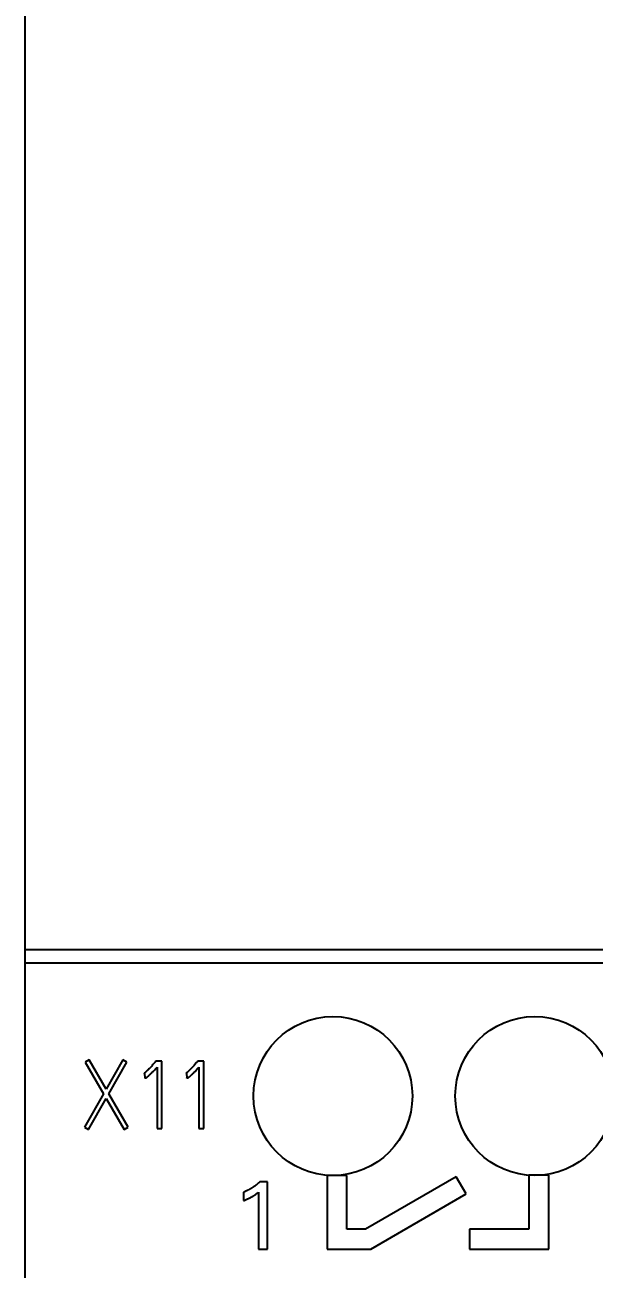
# Model space of a CAD drawing. Extents: x 0 to 420, y 0 to 297.
# Drawn here: x 109.72 to 124.05, y 155.46 to 186.75 of the extents above; entities that cross this region are included whole.
import ezdxf
from ezdxf.enums import TextEntityAlignment as Align

# ---------------------------------------------------------------- set-up
doc = ezdxf.new("R2010")
doc.units = 0
doc.header["$LTSCALE"] = 23.1
for name, color, linetype in [('10000_FRONT', 7, 'CONTINUOUS'), ('10100_DIM_FRONT', 7, 'CONTINUOUS'), ('10500_FRONT_LABELING', 7, 'CONTINUOUS')]:
    doc.layers.add(name, color=color, linetype=linetype)
doc.dimstyles.get("Standard").update_dxf_attribs({"dimtxt": 2.5, "dimasz": 2.5, "dimexe": 1.25, "dimexo": 0.625, "dimtad": 1, "dimcen": 2.5, "dimazin": 3, "dimtfac": 1, "dimtmove": 0, "dimatfit": 3})

# ---------------------------------------------------------------- blocks, each defined once
blk = doc.blocks.new('*D1')
at = {"layer": '10100_DIM_FRONT', "linetype": 'CONTINUOUS'}
for p, q in [((109.715618, 185.641363), (109.715618, 128.698883)), ((145.215618, 185.641363), (145.215618, 128.698883)), ((109.715618, 130.698883), (127.465618, 130.698883)), ((145.215618, 130.698883), (127.465618, 130.698883))]:
    blk.add_line(p, q, dxfattribs=at)
for points in [[(113.215618, 131.198883), (109.715618, 130.698883), (113.215618, 130.198883)], [(141.715618, 130.198883), (145.215618, 130.698883), (141.715618, 131.198883)]]:
    blk.add_solid(points, dxfattribs=at)
blk.add_text('35,5', height=3.5, dxfattribs=at).set_placement((123.63496, 131.573883), (133.13496, 131.573883), align=Align.FIT)

msp = doc.modelspace()

# ---------------------------------------------------------------- linework, layer by layer
at = {"layer": '10000_FRONT', "color": 7, "linetype": 'CONTINUOUS'}
for p, q in [((109.716, 230.642), (109.716, 140.642)), ((109.716, 163.495), (145.216, 163.495)), ((109.716, 163.162), (145.216, 163.162)), ((117.327, 157.814), (117.327, 155.96)), ((117.824, 157.814), (117.327, 157.814)), ((117.824, 156.461), (117.824, 157.814)), ((120.574, 157.779), (118.29, 156.461)), ((120.824, 157.346), (120.574, 157.779)), ((122.405, 157.82), (122.405, 156.46)), ((122.905, 157.82), (122.405, 157.82)), ((122.905, 155.96), (122.905, 157.82)), ((118.422, 155.96), (120.824, 157.346)), ((118.29, 156.461), (117.824, 156.461)), ((120.905, 156.46), (120.905, 155.96)), ((122.405, 156.46), (120.905, 156.46)), ((117.327, 155.96), (118.422, 155.96)), ((120.905, 155.96), (122.905, 155.96))]:
    msp.add_line(p, q, dxfattribs=at)
for centre in [(117.471, 159.811), (122.551, 159.811)]:
    msp.add_circle(centre, 2, dxfattribs=at)
at = {"layer": '10500_FRONT_LABELING', "color": 7, "linetype": 'CONTINUOUS'}
for p, q in [((111.336, 160.718), (111.234, 160.659)), ((111.234, 160.659), (111.694, 159.865)), ((111.76, 159.983), (111.336, 160.718)), ((112.178, 160.718), (111.76, 159.983)), ((111.831, 159.862), (112.284, 160.659)), ((112.284, 160.659), (112.178, 160.718)), ((112.908, 160.565), (112.892, 160.548)), ((112.924, 160.582), (112.908, 160.565)), ((112.94, 160.6), (112.924, 160.582)), ((113.015, 160.683), (112.998, 160.664)), ((113.163, 160.683), (113.015, 160.683)), ((113.163, 158.99), (113.163, 160.683)), ((113.962, 160.565), (113.945, 160.548)), ((113.978, 160.582), (113.962, 160.565)), ((113.994, 160.6), (113.978, 160.582)), ((114.069, 160.683), (114.052, 160.664)), ((114.217, 160.683), (114.069, 160.683)), ((114.217, 158.99), (114.217, 160.683)), ((112.715, 160.379), (112.729, 160.383)), ((112.729, 160.383), (112.736, 160.263)), ((112.832, 160.485), (112.821, 160.474)), ((112.843, 160.496), (112.832, 160.485)), ((112.859, 160.513), (112.843, 160.496)), ((112.856, 160.341), (112.864, 160.349)), ((112.875, 160.531), (112.859, 160.513)), ((112.864, 160.349), (112.872, 160.356)), ((112.872, 160.356), (112.88, 160.364)), ((112.892, 160.548), (112.875, 160.531)), ((112.88, 160.364), (112.887, 160.372)), ((112.887, 160.372), (112.899, 160.384)), ((112.899, 160.384), (112.911, 160.396)), ((112.911, 160.396), (112.923, 160.407)), ((112.923, 160.407), (112.938, 160.423)), ((112.938, 160.423), (112.954, 160.439)), ((112.954, 160.439), (112.977, 160.464)), ((112.977, 160.464), (113.004, 160.492)), ((113.004, 160.492), (113.045, 160.537)), ((113.045, 160.537), (113.045, 158.99)), ((113.769, 160.379), (113.783, 160.383)), ((113.783, 160.383), (113.79, 160.263)), ((113.886, 160.485), (113.875, 160.474)), ((113.897, 160.496), (113.886, 160.485)), ((113.913, 160.513), (113.897, 160.496)), ((113.909, 160.341), (113.918, 160.349)), ((113.929, 160.531), (113.913, 160.513)), ((113.918, 160.349), (113.926, 160.356)), ((113.926, 160.356), (113.933, 160.364)), ((113.945, 160.548), (113.929, 160.531)), ((113.933, 160.364), (113.941, 160.372)), ((113.941, 160.372), (113.953, 160.384)), ((113.953, 160.384), (113.965, 160.396)), ((113.965, 160.396), (113.977, 160.407)), ((113.977, 160.407), (113.992, 160.423)), ((113.992, 160.423), (114.008, 160.439)), ((114.008, 160.439), (114.031, 160.464)), ((114.031, 160.464), (114.057, 160.492)), ((114.057, 160.492), (114.099, 160.537)), ((114.099, 160.537), (114.099, 158.99)), ((111.694, 159.865), (111.216, 159.023)), ((111.319, 158.964), (111.763, 159.745)), ((111.763, 159.745), (112.215, 158.964)), ((112.319, 159.023), (111.831, 159.862)), ((111.216, 159.023), (111.319, 158.964)), ((112.215, 158.964), (112.319, 159.023)), ((113.045, 158.99), (113.163, 158.99)), ((114.099, 158.99), (114.217, 158.99)), ((115.821, 157.652), (115.628, 157.652)), ((115.821, 155.961), (115.821, 157.652)), ((115.221, 157.39), (115.221, 157.178)), ((115.593, 157.389), (115.593, 155.961)), ((115.593, 155.961), (115.821, 155.961))]:
    msp.add_line(p, q, dxfattribs=at)
for points in [[(112.988, 160.652), (112.977, 160.641), (112.94, 160.6)], [(112.998, 160.664), (112.993, 160.658), (112.988, 160.652)], [(114.042, 160.652), (114.031, 160.641), (113.994, 160.6)], [(114.052, 160.664), (114.047, 160.658), (114.042, 160.652)], [(112.821, 160.474), (112.81, 160.462), (112.804, 160.457), (112.798, 160.451), (112.793, 160.446), (112.787, 160.44), (112.781, 160.435), (112.776, 160.429), (112.77, 160.424), (112.764, 160.419), (112.758, 160.413), (112.752, 160.408), (112.746, 160.403), (112.74, 160.398), (112.734, 160.393), (112.728, 160.388), (112.722, 160.383), (112.719, 160.381), (112.715, 160.379)], [(112.736, 160.263), (112.739, 160.263), (112.742, 160.264), (112.745, 160.264), (112.748, 160.264), (112.753, 160.266), (112.756, 160.266), (112.759, 160.267), (112.761, 160.268), (112.764, 160.269), (112.766, 160.27), (112.769, 160.271), (112.774, 160.274), (112.779, 160.277), (112.783, 160.28), (112.788, 160.283), (112.792, 160.286), (112.797, 160.29), (112.801, 160.293), (112.806, 160.297), (112.81, 160.3), (112.814, 160.304), (112.818, 160.307), (112.823, 160.311), (112.827, 160.315), (112.831, 160.318), (112.835, 160.322), (112.839, 160.326), (112.843, 160.329), (112.847, 160.333), (112.856, 160.341)], [(113.875, 160.474), (113.864, 160.462), (113.858, 160.457), (113.852, 160.451), (113.847, 160.446), (113.841, 160.44), (113.835, 160.435), (113.83, 160.429), (113.824, 160.424), (113.818, 160.419), (113.812, 160.413), (113.806, 160.408), (113.8, 160.403), (113.794, 160.398), (113.788, 160.393), (113.782, 160.388), (113.776, 160.383), (113.772, 160.381), (113.769, 160.379)], [(113.79, 160.263), (113.793, 160.263), (113.796, 160.264), (113.799, 160.264), (113.802, 160.264), (113.807, 160.266), (113.81, 160.266), (113.812, 160.267), (113.815, 160.268), (113.818, 160.269), (113.82, 160.27), (113.823, 160.271), (113.828, 160.274), (113.833, 160.277), (113.837, 160.28), (113.842, 160.283), (113.846, 160.286), (113.851, 160.29), (113.855, 160.293), (113.86, 160.297), (113.864, 160.3), (113.868, 160.304), (113.872, 160.307), (113.877, 160.311), (113.881, 160.315), (113.885, 160.318), (113.889, 160.322), (113.893, 160.326), (113.897, 160.329), (113.901, 160.333), (113.909, 160.341)], [(115.628, 157.652), (115.62, 157.644), (115.612, 157.636), (115.604, 157.629), (115.596, 157.621), (115.588, 157.614), (115.579, 157.607), (115.571, 157.6), (115.562, 157.592), (115.554, 157.585), (115.545, 157.578), (115.537, 157.571), (115.528, 157.565), (115.519, 157.558), (115.51, 157.551), (115.501, 157.545), (115.492, 157.538), (115.483, 157.532), (115.474, 157.525), (115.465, 157.519), (115.456, 157.513), (115.447, 157.507), (115.438, 157.501), (115.428, 157.495), (115.419, 157.489), (115.409, 157.483), (115.4, 157.477), (115.39, 157.472), (115.381, 157.466), (115.371, 157.461), (115.361, 157.455), (115.352, 157.45), (115.342, 157.445), (115.332, 157.44), (115.322, 157.435), (115.312, 157.43), (115.302, 157.425), (115.292, 157.421), (115.282, 157.416), (115.272, 157.411), (115.262, 157.407), (115.252, 157.403), (115.241, 157.398), (115.231, 157.394), (115.221, 157.39)], [(115.221, 157.178), (115.238, 157.185), (115.256, 157.192), (115.273, 157.199), (115.29, 157.207), (115.307, 157.214), (115.324, 157.222), (115.341, 157.229), (115.358, 157.237), (115.375, 157.246), (115.392, 157.254), (115.408, 157.263), (115.425, 157.272), (115.441, 157.281), (115.457, 157.291), (115.465, 157.295), (115.473, 157.3), (115.481, 157.305), (115.489, 157.311), (115.496, 157.316), (115.504, 157.321), (115.512, 157.326), (115.519, 157.332), (115.527, 157.337), (115.534, 157.343), (115.549, 157.354), (115.564, 157.366), (115.579, 157.377), (115.593, 157.389)]]:
    msp.add_lwpolyline(points, dxfattribs=at)

# ---------------------------------------------------------------- dimensions: what is measured, and where the dimension line sits
at = {"layer": '10100_DIM_FRONT', "linetype": 'CONTINUOUS'}
dim = msp.add_linear_dim(base=(145.216, 130.699), p1=(109.716, 185.641), p2=(145.216, 185.641), dimstyle='Standard', dxfattribs=at)
dim.commit()
dim.dimension.update_dxf_attribs({"geometry": '*D1', "text_midpoint": (128.385, 133.324), "dimtype": 128})

doc.saveas('drawing.dxf')
